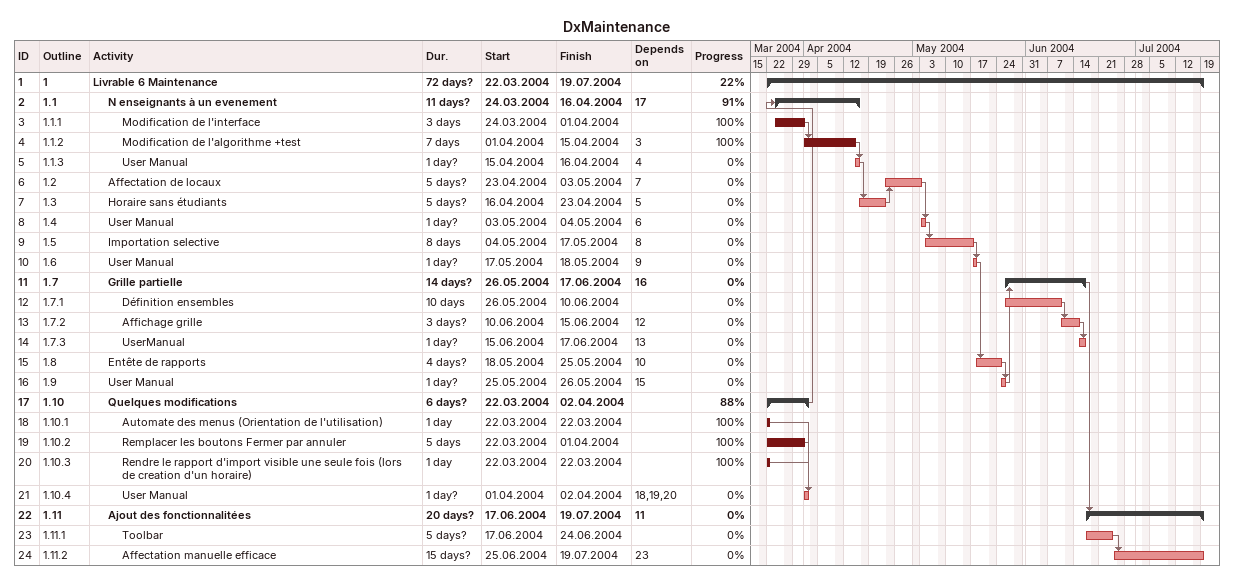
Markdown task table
DxMaintenance

| ID | WBS | Task | Duration | Start | Finish | Predecessors | % complete |
|---|---|---|---|---|---|---|---|
| 1 | 1 | **Livrable 6 Maintenance** | 72d? | 2004-03-22 | 2004-07-19 |  | 22 |
| 2 | 1.1 | **N enseignants à un evenement** | 11d? | 2004-03-24 | 2004-04-16 | 17 | 91 |
| 3 | 1.1.1 | Modification de l'interface | 3d | 2004-03-24 | 2004-04-01 |  | 100 |
| 4 | 1.1.2 | Modification de l'algorithme +test | 7d | 2004-04-01 | 2004-04-15 | 3 | 100 |
| 5 | 1.1.3 | User Manual | 1d? | 2004-04-15 | 2004-04-16 | 4 | 0 |
| 6 | 1.2 | Affectation de locaux | 5d? | 2004-04-23 | 2004-05-03 | 7 | 0 |
| 7 | 1.3 | Horaire sans étudiants | 5d? | 2004-04-16 | 2004-04-23 | 5 | 0 |
| 8 | 1.4 | User Manual | 1d? | 2004-05-03 | 2004-05-04 | 6 | 0 |
| 9 | 1.5 | Importation selective | 8d | 2004-05-04 | 2004-05-17 | 8 | 0 |
| 10 | 1.6 | User Manual | 1d? | 2004-05-17 | 2004-05-18 | 9 | 0 |
| 11 | 1.7 | **Grille partielle** | 14d? | 2004-05-26 | 2004-06-17 | 16 | 0 |
| 12 | 1.7.1 | Définition ensembles | 10d | 2004-05-26 | 2004-06-10 |  | 0 |
| 13 | 1.7.2 | Affichage grille | 3d? | 2004-06-10 | 2004-06-15 | 12 | 0 |
| 14 | 1.7.3 | UserManual | 1d? | 2004-06-15 | 2004-06-17 | 13 | 0 |
| 15 | 1.8 | Entête de rapports | 4d? | 2004-05-18 | 2004-05-25 | 10 | 0 |
| 16 | 1.9 | User Manual | 1d? | 2004-05-25 | 2004-05-26 | 15 | 0 |
| 17 | 1.10 | **Quelques modifications** | 6d? | 2004-03-22 | 2004-04-02 |  | 88 |
| 18 | 1.10.1 | Automate des menus (Orientation de l'utilisation) | 1d | 2004-03-22 | 2004-03-22 |  | 100 |
| 19 | 1.10.2 | Remplacer les boutons Fermer par annuler | 5d | 2004-03-22 | 2004-04-01 |  | 100 |
| 20 | 1.10.3 | Rendre le rapport d'import visible une seule fois (lors de creation d'un horaire) | 1d | 2004-03-22 | 2004-03-22 |  | 100 |
| 21 | 1.10.4 | User Manual | 1d? | 2004-04-01 | 2004-04-02 | 18, 19, 20 | 0 |
| 22 | 1.11 | **Ajout des fonctionnalitées** | 20d? | 2004-06-17 | 2004-07-19 | 11 | 0 |
| 23 | 1.11.1 | Toolbar | 5d? | 2004-06-17 | 2004-06-24 |  | 0 |
| 24 | 1.11.2 | Affectation manuelle efficace | 15d? | 2004-06-25 | 2004-07-19 | 23 | 0 |
